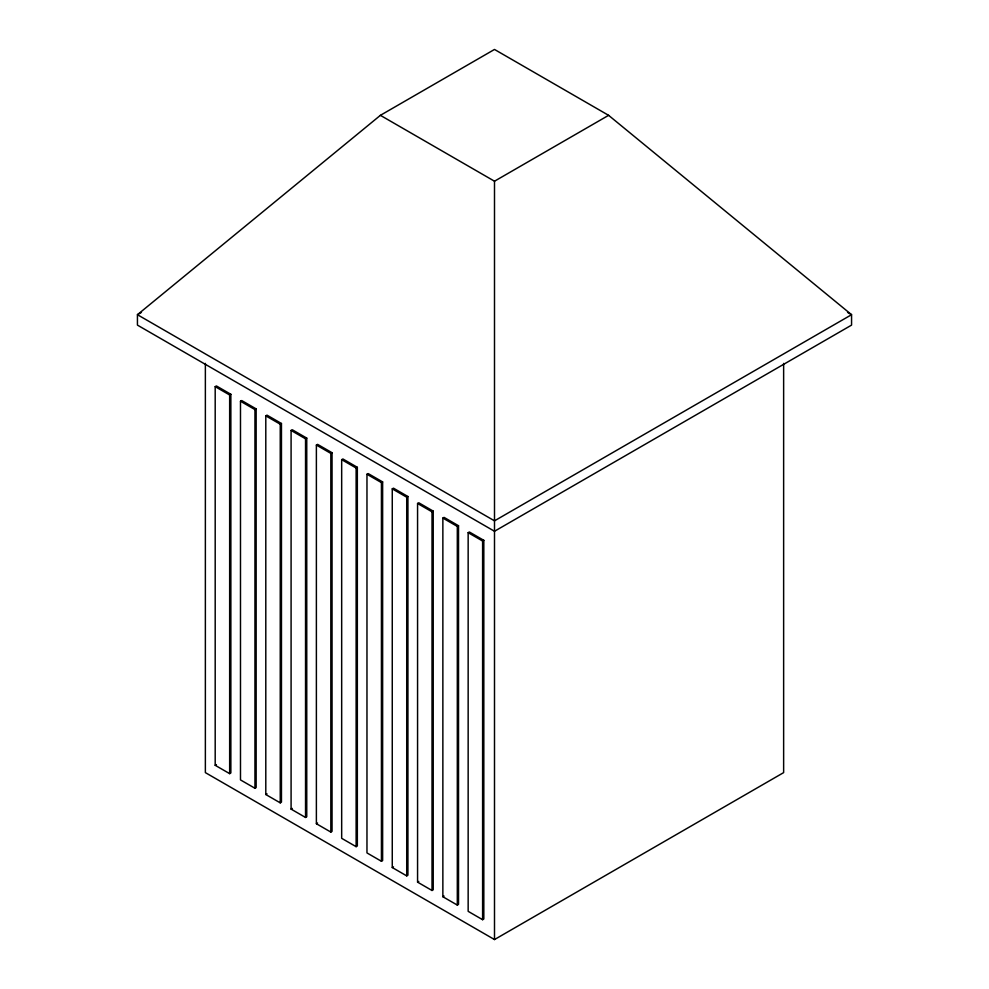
<?xml version="1.0" encoding="UTF-8"?>
<svg xmlns="http://www.w3.org/2000/svg" width="989" height="989" viewBox="0 0 989 989"><rect width="100%" height="100%" fill="white"/><g stroke="black" fill="none" stroke-linecap="round" stroke-linejoin="round"><path stroke-width="1.48" d="M380.394 115.33L137.434 314.7L137.434 325.109L494.5 531.266L851.566 325.109L851.566 314.7L608.606 115.33L494.5 49.45L380.394 115.33L494.5 181.21L608.606 115.33M141.439 312.388L137.434 314.7L494.5 520.844L851.566 314.7L847.561 312.388M215.194 386.637L216.406 385.945L230.857 394.29L230.857 772.953L229.658 773.645L215.194 765.301L215.194 386.637L229.658 394.982L230.857 394.29M240.488 401.237L241.699 400.545L256.151 408.89L256.151 787.553L254.952 788.258L240.488 779.913L240.488 401.237L254.952 409.582L256.151 408.89M265.794 415.85L266.993 415.145L281.457 423.49L281.457 802.166L280.246 802.858L265.794 794.513L265.794 415.85L280.246 424.194L281.457 423.49M291.087 430.45L292.287 429.758L306.751 438.102L306.751 816.766L305.539 817.458L291.087 809.113L291.087 430.45L305.539 438.795L306.751 438.102M316.381 445.05L317.58 444.358L332.044 452.702L332.044 831.366L330.833 832.07L316.381 823.726L316.381 445.05L330.833 453.395L332.044 452.702M341.675 459.662L342.886 458.958L357.338 467.303L357.338 845.978L356.127 846.671L341.675 838.326L341.675 459.662L356.127 468.007L357.338 467.303M366.968 474.263L368.18 473.57L382.632 481.915L382.632 860.578L381.433 861.271L366.968 852.926L366.968 474.263L381.433 482.607L382.632 481.915M392.262 488.863L393.474 488.17L407.925 496.515L407.925 875.178L406.726 875.883L392.262 867.538L392.262 488.863L406.726 497.207L407.925 496.515M417.568 503.475L418.767 502.771L433.219 511.115L433.219 889.791L432.02 890.483L417.568 882.139L417.568 503.475L432.02 511.82L433.219 511.115M442.862 518.075L444.061 517.383L458.525 525.728L458.525 904.391L457.314 905.083L442.862 896.739L442.862 518.075L457.314 526.42L458.525 525.728M468.156 532.675L469.355 531.983L483.819 540.328L483.819 918.991L482.607 919.696L468.156 911.339L468.156 532.675L482.607 541.02L483.819 540.328M215.194 765.301L216.406 764.608M265.794 794.513L266.993 793.821M291.087 809.113L292.287 808.421M316.381 823.726L317.58 823.021M392.262 867.538L393.474 866.834M417.568 882.139L418.767 881.446M442.862 896.739L444.061 896.046M205.366 363.396L205.366 772.619L494.5 939.55L783.634 772.619L783.634 363.396M494.5 181.21L494.5 939.55M482.607 541.02L482.607 919.696M457.314 526.42L457.314 905.083M432.02 511.82L432.02 890.483M406.726 497.207L406.726 875.883M381.433 482.607L381.433 861.271M356.127 468.007L356.127 846.671M330.833 453.395L330.833 832.07M305.539 438.795L305.539 817.458M280.246 424.194L280.246 802.858M254.952 409.582L254.952 788.258M229.658 394.982L229.658 773.645"/></g></svg>
